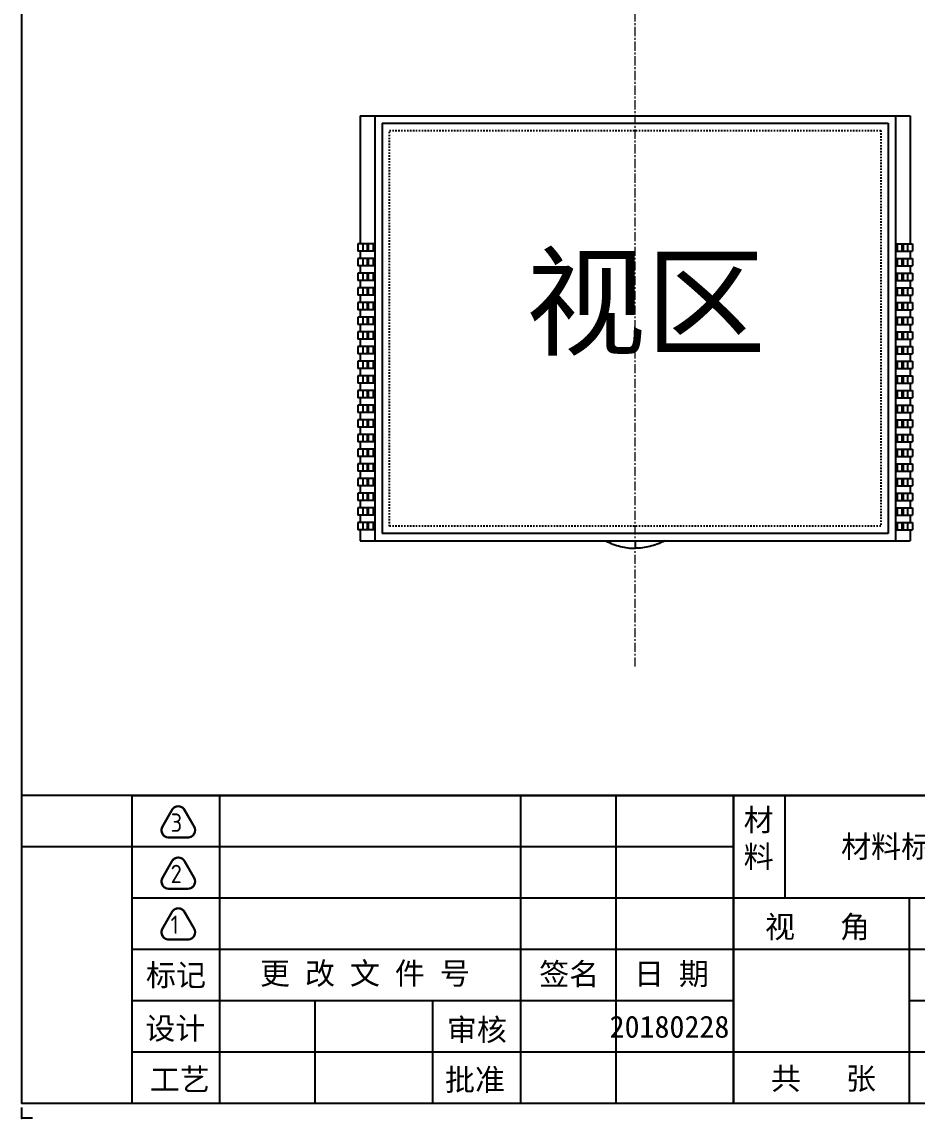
# Model space of a CAD drawing. Header units: inches. Extents: x 780 to 990, y -100 to 199.
# Drawn here: x 779.7 to 901.7, y -99.6 to 49.9 of the extents above; entities that cross this region are included whole.
import ezdxf
from ezdxf.enums import TextEntityAlignment as Align

# ---------------------------------------------------------------- set-up
doc = ezdxf.new("R2010")
doc.units = ezdxf.units.IN
doc.header["$MEASUREMENT"] = 0
doc.linetypes.add('CENTER', pattern=[2, 1.25, -0.25, 0.25, -0.25])
doc.linetypes.add('DOT', pattern=[0.2, 0.1, -0.1])
doc.layers.add('center', color=1, linetype='CENTER', lineweight=9)
doc.layers.add('Note', color=7, linetype='Continuous')
doc.styles.add('ROMANC', font='isocp.shx', dxfattribs={"bigfont": 'gbcbig.shx'})
doc.styles.get("Standard").update_dxf_attribs({"font": 'arial.ttf'})
doc.styles.add('宋体', font='')
doc.styles.add('黑体', font='simhei.ttf')
doc.styles.get('宋体').set_extended_font_data('FangSong_GB2312')

# ---------------------------------------------------------------- blocks, each defined once
blk = doc.blocks.new('标记')
at = {"layer": 'Note', "const_width": 0.3}
blk.add_lwpolyline([(0, -4.25), (1.3, -4.25, 0.57735), (2.16, -2.75), (0.87, -0.5, 0.57735), (-0.87, -0.5), (-2.16, -2.75, 0.57735), (-1.3, -4.25), (0, -4.25)], format="xyb", dxfattribs=at)
at = {"layer": 'Note'}
blk.add_lwpolyline([(2.16, -2.75), (0.87, -0.5, 0.57735), (-0.87, -0.5), (-2.16, -2.75, 0.57735), (-1.3, -4.25), (1.3, -4.25, 0.57735)], format="xyb", close=True, dxfattribs=at)
at = {"layer": 'Note', "style": 'ROMANC'}
blk.add_attdef('1', (-1.05, -3.48), '', height=2.5, dxfattribs=at)

msp = doc.modelspace()

# ---------------------------------------------------------------- linework, layer by layer
at = {"color": 130, "linetype": 'Continuous'}
for p, q in [((825.77, 37.113), (825.77, 19.613)), ((825.77, 37.113), (900.77, 37.113)), ((827.77, 37.113), (827.77, -20.887)), ((828.77, 36.113), (828.77, -19.887)), ((828.77, 36.113), (897.77, 36.113)), ((897.77, 36.113), (897.77, -19.887)), ((898.77, 37.113), (898.77, -20.887)), ((900.77, 37.113), (900.77, 19.613)), ((825.46, 19.613), (825.46, 18.613)), ((827.67, 19.613), (825.46, 19.613)), ((826.131, 19.613), (826.131, 18.613)), ((826.738, 19.613), (826.738, 18.613)), ((826.891, 19.613), (826.891, 18.613)), ((827.543, 19.613), (827.543, 18.613)), ((827.67, 19.613), (827.67, 18.613)), ((898.87, 19.613), (901.08, 19.613)), ((898.87, 19.613), (898.87, 18.613)), ((898.996, 19.613), (898.996, 18.613)), ((899.649, 19.613), (899.649, 18.613)), ((899.802, 19.613), (899.802, 18.613)), ((900.408, 19.613), (900.408, 18.613)), ((901.08, 19.613), (901.08, 18.613)), ((827.67, 18.613), (825.46, 18.613)), ((825.77, 18.613), (825.77, 17.613)), ((898.87, 18.613), (901.08, 18.613)), ((900.77, 18.613), (900.77, 17.613)), ((825.46, 17.613), (825.46, 16.613)), ((827.67, 17.613), (825.46, 17.613)), ((827.67, 16.613), (825.46, 16.613)), ((825.77, 16.613), (825.77, 15.613)), ((826.131, 17.613), (826.131, 16.613)), ((826.738, 17.613), (826.738, 16.613)), ((826.891, 17.613), (826.891, 16.613)), ((827.543, 17.613), (827.543, 16.613)), ((827.67, 17.613), (827.67, 16.613)), ((898.87, 17.613), (901.08, 17.613)), ((898.87, 17.613), (898.87, 16.613)), ((898.87, 16.613), (901.08, 16.613)), ((898.996, 17.613), (898.996, 16.613)), ((899.649, 17.613), (899.649, 16.613)), ((899.802, 17.613), (899.802, 16.613)), ((900.408, 17.613), (900.408, 16.613)), ((900.77, 16.613), (900.77, 15.613)), ((901.08, 17.613), (901.08, 16.613)), ((825.46, 15.613), (825.46, 14.613)), ((827.67, 15.613), (825.46, 15.613)), ((826.131, 15.613), (826.131, 14.613)), ((826.738, 15.613), (826.738, 14.613)), ((826.891, 15.613), (826.891, 14.613)), ((827.543, 15.613), (827.543, 14.613)), ((827.67, 15.613), (827.67, 14.613)), ((898.87, 15.613), (901.08, 15.613)), ((898.87, 15.613), (898.87, 14.613)), ((898.996, 15.613), (898.996, 14.613)), ((899.649, 15.613), (899.649, 14.613)), ((899.802, 15.613), (899.802, 14.613)), ((900.408, 15.613), (900.408, 14.613)), ((901.08, 15.613), (901.08, 14.613)), ((827.67, 14.613), (825.46, 14.613)), ((825.46, 13.613), (825.46, 12.613)), ((827.67, 13.613), (825.46, 13.613)), ((825.77, 14.613), (825.77, 13.613)), ((826.131, 13.613), (826.131, 12.613)), ((826.738, 13.613), (826.738, 12.613)), ((826.891, 13.613), (826.891, 12.613)), ((827.543, 13.613), (827.543, 12.613)), ((827.67, 13.613), (827.67, 12.613)), ((898.87, 14.613), (901.08, 14.613)), ((898.87, 13.613), (901.08, 13.613)), ((898.87, 13.613), (898.87, 12.613)), ((898.996, 13.613), (898.996, 12.613)), ((899.649, 13.613), (899.649, 12.613)), ((899.802, 13.613), (899.802, 12.613)), ((900.408, 13.613), (900.408, 12.613)), ((900.77, 14.613), (900.77, 13.613)), ((901.08, 13.613), (901.08, 12.613)), ((827.67, 12.613), (825.46, 12.613)), ((825.77, 12.613), (825.77, 11.613)), ((898.87, 12.613), (901.08, 12.613)), ((900.77, 12.613), (900.77, 11.613)), ((825.46, 11.613), (825.46, 10.613)), ((827.67, 11.613), (825.46, 11.613)), ((827.67, 10.613), (825.46, 10.613)), ((825.77, 10.613), (825.77, 9.613)), ((826.131, 11.613), (826.131, 10.613)), ((826.738, 11.613), (826.738, 10.613)), ((826.891, 11.613), (826.891, 10.613)), ((827.543, 11.613), (827.543, 10.613)), ((827.67, 11.613), (827.67, 10.613)), ((898.87, 11.613), (901.08, 11.613)), ((898.87, 11.613), (898.87, 10.613)), ((898.87, 10.613), (901.08, 10.613)), ((898.996, 11.613), (898.996, 10.613)), ((899.649, 11.613), (899.649, 10.613)), ((899.802, 11.613), (899.802, 10.613)), ((900.408, 11.613), (900.408, 10.613)), ((900.77, 10.613), (900.77, 9.613)), ((901.08, 11.613), (901.08, 10.613)), ((825.46, 9.613), (825.46, 8.613)), ((827.67, 9.613), (825.46, 9.613)), ((826.131, 9.613), (826.131, 8.613)), ((826.738, 9.613), (826.738, 8.613)), ((826.891, 9.613), (826.891, 8.613)), ((827.543, 9.613), (827.543, 8.613)), ((827.67, 9.613), (827.67, 8.613)), ((898.87, 9.613), (901.08, 9.613)), ((898.87, 9.613), (898.87, 8.613)), ((898.996, 9.613), (898.996, 8.613)), ((899.649, 9.613), (899.649, 8.613)), ((899.802, 9.613), (899.802, 8.613)), ((900.408, 9.613), (900.408, 8.613)), ((901.08, 9.613), (901.08, 8.613)), ((827.67, 8.613), (825.46, 8.613)), ((825.46, 7.613), (825.46, 6.613)), ((827.67, 7.613), (825.46, 7.613)), ((825.77, 8.613), (825.77, 7.613)), ((826.131, 7.613), (826.131, 6.613)), ((826.738, 7.613), (826.738, 6.613)), ((826.891, 7.613), (826.891, 6.613)), ((827.543, 7.613), (827.543, 6.613)), ((827.67, 7.613), (827.67, 6.613)), ((898.87, 8.613), (901.08, 8.613)), ((898.87, 7.613), (901.08, 7.613)), ((898.87, 7.613), (898.87, 6.613)), ((898.996, 7.613), (898.996, 6.613)), ((899.649, 7.613), (899.649, 6.613)), ((899.802, 7.613), (899.802, 6.613)), ((900.408, 7.613), (900.408, 6.613)), ((900.77, 8.613), (900.77, 7.613)), ((901.08, 7.613), (901.08, 6.613)), ((827.67, 6.613), (825.46, 6.613)), ((825.77, 6.613), (825.77, 5.613)), ((898.87, 6.613), (901.08, 6.613)), ((900.77, 6.613), (900.77, 5.613)), ((825.46, 5.613), (825.46, 4.613)), ((827.67, 5.613), (825.46, 5.613)), ((827.67, 4.613), (825.46, 4.613)), ((825.77, 4.613), (825.77, 3.613)), ((826.131, 5.613), (826.131, 4.613)), ((826.738, 5.613), (826.738, 4.613)), ((826.891, 5.613), (826.891, 4.613)), ((827.543, 5.613), (827.543, 4.613)), ((827.67, 5.613), (827.67, 4.613)), ((898.87, 5.613), (901.08, 5.613)), ((898.87, 5.613), (898.87, 4.613)), ((898.87, 4.613), (901.08, 4.613)), ((898.996, 5.613), (898.996, 4.613)), ((899.649, 5.613), (899.649, 4.613)), ((899.802, 5.613), (899.802, 4.613)), ((900.408, 5.613), (900.408, 4.613)), ((900.77, 4.613), (900.77, 3.613)), ((901.08, 5.613), (901.08, 4.613)), ((825.46, 3.613), (825.46, 2.613)), ((827.67, 3.613), (825.46, 3.613)), ((826.131, 3.613), (826.131, 2.613)), ((826.738, 3.613), (826.738, 2.613)), ((826.891, 3.613), (826.891, 2.613)), ((827.543, 3.613), (827.543, 2.613)), ((827.67, 3.613), (827.67, 2.613)), ((898.87, 3.613), (901.08, 3.613)), ((898.87, 3.613), (898.87, 2.613)), ((898.996, 3.613), (898.996, 2.613)), ((899.649, 3.613), (899.649, 2.613)), ((899.802, 3.613), (899.802, 2.613)), ((900.408, 3.613), (900.408, 2.613)), ((901.08, 3.613), (901.08, 2.613)), ((827.67, 2.613), (825.46, 2.613)), ((825.46, 1.613), (825.46, 0.613)), ((827.67, 1.613), (825.46, 1.613)), ((825.77, 2.613), (825.77, 1.613)), ((826.131, 1.613), (826.131, 0.613)), ((826.738, 1.613), (826.738, 0.613)), ((826.891, 1.613), (826.891, 0.613)), ((827.543, 1.613), (827.543, 0.613)), ((827.67, 1.613), (827.67, 0.613)), ((898.87, 2.613), (901.08, 2.613)), ((898.87, 1.613), (901.08, 1.613)), ((898.87, 1.613), (898.87, 0.613)), ((898.996, 1.613), (898.996, 0.613)), ((899.649, 1.613), (899.649, 0.613)), ((899.802, 1.613), (899.802, 0.613)), ((900.408, 1.613), (900.408, 0.613)), ((900.77, 2.613), (900.77, 1.613)), ((901.08, 1.613), (901.08, 0.613)), ((827.67, 0.613), (825.46, 0.613)), ((825.77, 0.613), (825.77, -0.387)), ((898.87, 0.613), (901.08, 0.613)), ((900.77, 0.613), (900.77, -0.387)), ((825.46, -0.387), (825.46, -1.387)), ((827.67, -0.387), (825.46, -0.387)), ((827.67, -1.387), (825.46, -1.387)), ((825.77, -1.387), (825.77, -2.387)), ((826.131, -0.387), (826.131, -1.387)), ((826.738, -0.387), (826.738, -1.387)), ((826.891, -0.387), (826.891, -1.387)), ((827.543, -0.387), (827.543, -1.387)), ((827.67, -0.387), (827.67, -1.387)), ((898.87, -0.387), (901.08, -0.387)), ((898.87, -0.387), (898.87, -1.387)), ((898.87, -1.387), (901.08, -1.387)), ((898.996, -0.387), (898.996, -1.387)), ((899.649, -0.387), (899.649, -1.387)), ((899.802, -0.387), (899.802, -1.387)), ((900.408, -0.387), (900.408, -1.387)), ((900.77, -1.387), (900.77, -2.387)), ((901.08, -0.387), (901.08, -1.387)), ((825.46, -2.387), (825.46, -3.387)), ((827.67, -2.387), (825.46, -2.387)), ((826.131, -2.387), (826.131, -3.387)), ((826.738, -2.387), (826.738, -3.387)), ((826.891, -2.387), (826.891, -3.387)), ((827.543, -2.387), (827.543, -3.387)), ((827.67, -2.387), (827.67, -3.387)), ((898.87, -2.387), (901.08, -2.387)), ((898.87, -2.387), (898.87, -3.387)), ((898.996, -2.387), (898.996, -3.387)), ((899.649, -2.387), (899.649, -3.387)), ((899.802, -2.387), (899.802, -3.387)), ((900.408, -2.387), (900.408, -3.387)), ((901.08, -2.387), (901.08, -3.387)), ((827.67, -3.387), (825.46, -3.387)), ((825.46, -4.387), (825.46, -5.387)), ((827.67, -4.387), (825.46, -4.387)), ((825.77, -3.387), (825.77, -4.387)), ((826.131, -4.387), (826.131, -5.387)), ((826.738, -4.387), (826.738, -5.387)), ((826.891, -4.387), (826.891, -5.387)), ((827.543, -4.387), (827.543, -5.387)), ((827.67, -4.387), (827.67, -5.387)), ((898.87, -3.387), (901.08, -3.387)), ((898.87, -4.387), (901.08, -4.387)), ((898.87, -4.387), (898.87, -5.387)), ((898.996, -4.387), (898.996, -5.387)), ((899.649, -4.387), (899.649, -5.387)), ((899.802, -4.387), (899.802, -5.387)), ((900.408, -4.387), (900.408, -5.387)), ((900.77, -3.387), (900.77, -4.387)), ((901.08, -4.387), (901.08, -5.387)), ((827.67, -5.387), (825.46, -5.387)), ((825.77, -5.387), (825.77, -6.387)), ((898.87, -5.387), (901.08, -5.387)), ((900.77, -5.387), (900.77, -6.387)), ((825.46, -6.387), (825.46, -7.387)), ((827.67, -6.387), (825.46, -6.387)), ((827.67, -7.387), (825.46, -7.387)), ((825.77, -7.387), (825.77, -8.387)), ((826.131, -6.387), (826.131, -7.387)), ((826.738, -6.387), (826.738, -7.387)), ((826.891, -6.387), (826.891, -7.387)), ((827.543, -6.387), (827.543, -7.387)), ((827.67, -6.387), (827.67, -7.387)), ((898.87, -6.387), (901.08, -6.387)), ((898.87, -6.387), (898.87, -7.387)), ((898.87, -7.387), (901.08, -7.387)), ((898.996, -6.387), (898.996, -7.387)), ((899.649, -6.387), (899.649, -7.387)), ((899.802, -6.387), (899.802, -7.387)), ((900.408, -6.387), (900.408, -7.387)), ((900.77, -7.387), (900.77, -8.387)), ((901.08, -6.387), (901.08, -7.387)), ((825.46, -8.387), (825.46, -9.387)), ((827.67, -8.387), (825.46, -8.387)), ((826.131, -8.387), (826.131, -9.387)), ((826.738, -8.387), (826.738, -9.387)), ((826.891, -8.387), (826.891, -9.387)), ((827.543, -8.387), (827.543, -9.387)), ((827.67, -8.387), (827.67, -9.387)), ((898.87, -8.387), (901.08, -8.387)), ((898.87, -8.387), (898.87, -9.387)), ((898.996, -8.387), (898.996, -9.387)), ((899.649, -8.387), (899.649, -9.387)), ((899.802, -8.387), (899.802, -9.387)), ((900.408, -8.387), (900.408, -9.387)), ((901.08, -8.387), (901.08, -9.387)), ((827.67, -9.387), (825.46, -9.387)), ((825.46, -10.387), (825.46, -11.387)), ((827.67, -10.387), (825.46, -10.387)), ((825.77, -9.387), (825.77, -10.387)), ((826.131, -10.387), (826.131, -11.387)), ((826.738, -10.387), (826.738, -11.387)), ((826.891, -10.387), (826.891, -11.387)), ((827.543, -10.387), (827.543, -11.387)), ((827.67, -10.387), (827.67, -11.387)), ((898.87, -9.387), (901.08, -9.387)), ((898.87, -10.387), (901.08, -10.387)), ((898.87, -10.387), (898.87, -11.387)), ((898.996, -10.387), (898.996, -11.387)), ((899.649, -10.387), (899.649, -11.387)), ((899.802, -10.387), (899.802, -11.387)), ((900.408, -10.387), (900.408, -11.387)), ((900.77, -9.387), (900.77, -10.387)), ((901.08, -10.387), (901.08, -11.387)), ((827.67, -11.387), (825.46, -11.387)), ((825.77, -11.387), (825.77, -12.387)), ((898.87, -11.387), (901.08, -11.387)), ((900.77, -11.387), (900.77, -12.387)), ((825.46, -12.387), (825.46, -13.387)), ((827.67, -12.387), (825.46, -12.387)), ((827.67, -13.387), (825.46, -13.387)), ((825.77, -13.387), (825.77, -14.387)), ((826.131, -12.387), (826.131, -13.387)), ((826.738, -12.387), (826.738, -13.387)), ((826.891, -12.387), (826.891, -13.387)), ((827.543, -12.387), (827.543, -13.387)), ((827.67, -12.387), (827.67, -13.387)), ((898.87, -12.387), (901.08, -12.387)), ((898.87, -12.387), (898.87, -13.387)), ((898.87, -13.387), (901.08, -13.387)), ((898.996, -12.387), (898.996, -13.387)), ((899.649, -12.387), (899.649, -13.387)), ((899.802, -12.387), (899.802, -13.387)), ((900.408, -12.387), (900.408, -13.387)), ((900.77, -13.387), (900.77, -14.387)), ((901.08, -12.387), (901.08, -13.387)), ((825.46, -14.387), (825.46, -15.387)), ((827.67, -14.387), (825.46, -14.387)), ((826.131, -14.387), (826.131, -15.387)), ((826.738, -14.387), (826.738, -15.387)), ((826.891, -14.387), (826.891, -15.387)), ((827.543, -14.387), (827.543, -15.387)), ((827.67, -14.387), (827.67, -15.387)), ((898.87, -14.387), (901.08, -14.387)), ((898.87, -14.387), (898.87, -15.387)), ((898.996, -14.387), (898.996, -15.387)), ((899.649, -14.387), (899.649, -15.387)), ((899.802, -14.387), (899.802, -15.387)), ((900.408, -14.387), (900.408, -15.387)), ((901.08, -14.387), (901.08, -15.387)), ((827.67, -15.387), (825.46, -15.387)), ((825.46, -16.387), (825.46, -17.387)), ((827.67, -16.387), (825.46, -16.387)), ((825.77, -15.387), (825.77, -16.387)), ((826.131, -16.387), (826.131, -17.387)), ((826.738, -16.387), (826.738, -17.387)), ((826.891, -16.387), (826.891, -17.387)), ((827.543, -16.387), (827.543, -17.387)), ((827.67, -16.387), (827.67, -17.387)), ((898.87, -15.387), (901.08, -15.387)), ((898.87, -16.387), (901.08, -16.387)), ((898.87, -16.387), (898.87, -17.387)), ((898.996, -16.387), (898.996, -17.387)), ((899.649, -16.387), (899.649, -17.387)), ((899.802, -16.387), (899.802, -17.387)), ((900.408, -16.387), (900.408, -17.387)), ((900.77, -15.387), (900.77, -16.387)), ((901.08, -16.387), (901.08, -17.387)), ((827.67, -17.387), (825.46, -17.387)), ((825.77, -17.387), (825.77, -18.387)), ((898.87, -17.387), (901.08, -17.387)), ((900.77, -17.387), (900.77, -18.387)), ((825.46, -18.387), (825.46, -19.387)), ((827.67, -18.387), (825.46, -18.387)), ((827.67, -19.387), (825.46, -19.387)), ((825.77, -19.387), (825.77, -20.887)), ((826.131, -18.387), (826.131, -19.387)), ((826.738, -18.387), (826.738, -19.387)), ((826.891, -18.387), (826.891, -19.387)), ((827.543, -18.387), (827.543, -19.387)), ((827.67, -18.387), (827.67, -19.387)), ((898.87, -18.387), (901.08, -18.387)), ((898.87, -18.387), (898.87, -19.387)), ((898.87, -19.387), (901.08, -19.387)), ((898.996, -18.387), (898.996, -19.387)), ((899.649, -18.387), (899.649, -19.387)), ((899.802, -18.387), (899.802, -19.387)), ((900.408, -18.387), (900.408, -19.387)), ((900.77, -19.387), (900.77, -20.887)), ((901.08, -18.387), (901.08, -19.387)), ((825.77, -20.887), (900.77, -20.887)), ((897.77, -19.887), (828.77, -19.887)), ((863.27, -20.887), (863.27, -21.887))]:
    msp.add_line(p, q, dxfattribs=at)
msp.add_line((989.671, -55.599), (794.671, -55.599))
at = {"color": 7, "linetype": 'Continuous'}
msp.add_lwpolyline([(779.671, 199.401), (989.671, 199.401), (989.671, -97.599), (779.671, -97.599)], close=True, dxfattribs=at)
at = {"color": 10, "linetype": 'DOT', "ltscale": 2}
msp.add_lwpolyline([(896.77, 35.113), (896.77, -18.887), (829.77, -18.887), (829.77, 35.113)], close=True, dxfattribs=at)
at = {"color": 130, "linetype": 'Continuous'}
for points in [[(859.27, -20.887), (859.907, -21.205), (860.898, -21.587), (862.262, -21.844), (862.936, -21.887), (863.27, -21.887)], [(867.27, -20.887), (866.633, -21.205), (865.641, -21.587), (864.278, -21.844), (863.604, -21.887), (863.27, -21.887)]]:
    msp.add_open_spline(points, degree=3, knots=[0, 0, 0, 0, 0.5140328, 0.7588785, 1, 1, 1, 1], dxfattribs=at)
at = {"layer": 'center', "color": 1}
msp.add_line((863.27, -38.023), (863.27, 161.574), dxfattribs=at)
at = {"layer": 'Note'}
for p, q in [((794.671, -55.599), (779.671, -55.599)), ((806.671, -97.599), (806.671, -55.599)), ((847.671, -97.599), (847.671, -55.599)), ((860.671, -97.599), (860.671, -55.599)), ((876.671, -97.599), (876.671, -55.599)), ((883.671, -55.599), (883.671, -69.599)), ((794.671, -62.599), (779.671, -62.599)), ((876.671, -62.599), (794.671, -62.599)), ((989.671, -69.599), (794.671, -69.599)), ((900.671, -97.599), (900.671, -69.599)), ((989.671, -76.599), (794.671, -76.599)), ((876.671, -83.599), (794.671, -83.599)), ((819.671, -97.599), (819.671, -83.599)), ((835.671, -97.599), (835.671, -83.599)), ((989.671, -83.599), (900.671, -83.599)), ((989.671, -90.599), (794.671, -90.599)), ((779.671, -99.599), (779.671, -98.149)), ((781.121, -99.599), (779.671, -99.599)), ((781.121, -99.599), (779.671, -99.599))]:
    msp.add_line(p, q, dxfattribs=at)
at = {"layer": 'Note', "const_width": 0.3}
for points in [[(794.671, -97.599), (794.671, -55.599), (989.671, -55.599)], [(876.671, -55.599), (876.671, -97.599)]]:
    msp.add_lwpolyline(points, dxfattribs=at)
at = {"layer": 'Note', "color": 1}
msp.add_point((779.671, -99.599), dxfattribs=at)

# ---------------------------------------------------------------- block references
at = {"layer": 'Note'}
for p, values in [((800.987, -57.083), {'1': '3'}), ((800.987, -64.072), {'1': '2 '}), ((800.987, -71.001), {'1': '1'})]:
    msp.add_blockref('标记', p, dxfattribs=at).add_auto_attribs(values)

# ---------------------------------------------------------------- texts
at = {"color": 1, "insert": (848.346, 17.695), "char_height": 12, "attachment_point": 1}
msp.add_mtext_dynamic_manual_height_columns('{\\fSimSun|b0|i0|c134|p2;视区}', width=34.59101, gutter_width=1, heights=[0], dxfattribs=at)
at = {"layer": 'Note', "color": 0, "linetype": 'Continuous', "style": '黑体'}
for s, p in [('材料标记', (899.529, -62.512)), ('视   角', (888.126, -73.478)), ('标记', (800.679, -80.035)), ('更 改 文 件 号', (826.431, -79.807)), ('签名', (854.283, -79.893)), ('日 期', (868.218, -79.893)), ('设计', (800.581, -87.319)), ('审核', (841.691, -87.483)), ('20180228', (867.954, -87.162)), ('工艺', (801.199, -94.237)), ('批准', (841.438, -94.314)), ('共   张', (888.942, -94.176))]:
    msp.add_text(s, height=3, dxfattribs=at).set_placement(p, align=Align.MIDDLE)
at = {"layer": 'Note', "color": 0, "linetype": 'Continuous', "insert": (878.068, -57.439), "char_height": 3, "width": 7, "attachment_point": 1, "style": '宋体'}
msp.add_mtext('材\\P料', dxfattribs=at)

doc.saveas('drawing.dxf')
